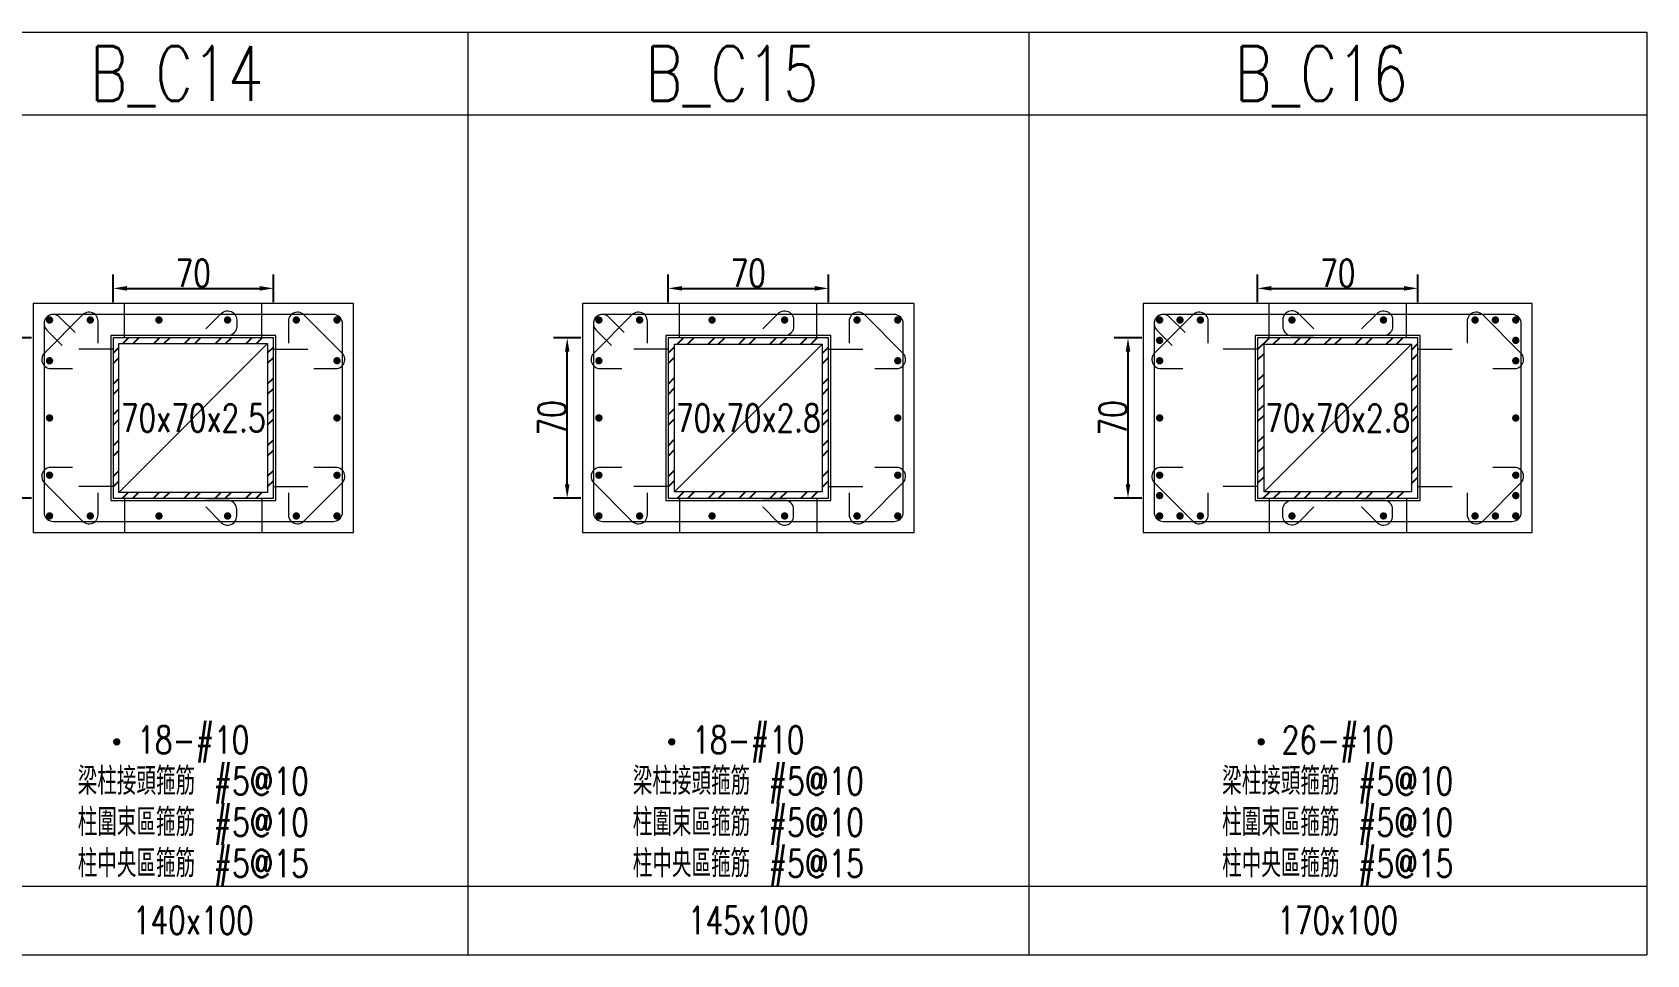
# Model space of a CAD drawing. Header units: millimetres. Extents: x 1284 to 6172, y 54950 to 59013.
# Drawn here: x 5337 to 6042, y 54950 to 55353 of the extents above; entities that cross this region are included whole.
import ezdxf
from ezdxf.enums import TextEntityAlignment as Align

# ---------------------------------------------------------------- set-up
doc = ezdxf.new("R2010")
doc.units = ezdxf.units.MM
for name, color, linetype in [('主筋斷面', 1, 'Continuous'), ('文字-主筋根數', 7, 'Continuous'), ('文字-剪力筋 中央區', 7, 'Continuous'), ('文字-剪力筋-BC', 7, 'Continuous'), ('文字-剪力筋-圍束區', 7, 'Continuous'), ('文字-斷面尺寸', 7, 'Continuous'), ('文字-柱線名稱', 7, 'Continuous'), ('文字-輔助字', 7, 'Continuous'), ('柱斷面線', 4, 'Continuous'), ('標註字', 4, 'Continuous'), ('箍筋線', 1, 'Continuous'), ('網格線', 7, 'Continuous'), ('鋼柱', 11, 'Continuous')]:
    doc.layers.add(name, color=color, linetype=linetype)
doc.styles.add('note', font='txt.shx', dxfattribs={"width": 0.75, "height": 12})
doc.styles.add('TXT', font='TXT.shx', dxfattribs={"width": 0.8, "bigfont": 'ae.shx'})
doc.dimstyles.new('RCAD_DIM', dxfattribs={"dimtxt": 12, "dimasz": 6, "dimexe": 6, "dimexo": 0.625, "dimtad": 1, "dimdec": 0, "dimdsep": 46, "dimtxsty": 'note', "dimcen": 2.5, "dimclrd": 256, "dimclre": 256, "dimclrt": 256, "dimadec": 0, "dimazin": 0, "dimtfac": 1, "dimtmove": 0, "dimatfit": 3, "dimfxl": 0, "dimtolj": 1, "dimarcsym": 0})
pattern_1 = [(45, (2267.082, 54949.834), (-6.735192, 6.735192), []), (45, (2271.572, 54949.834), (-6.735192, 6.735192), [])]

# ---------------------------------------------------------------- blocks, each defined once
blk = doc.blocks.new('*D361')
at = {"layer": 'Defpoints', "color": 0}
for p in [(5442.08, 55240.96), (5372.08, 55234.33), (5442.08, 55234.33)]:
    blk.add_point(p, dxfattribs=at)
at = {"layer": '標註字', "lineweight": -2}
for p, q in [((5372.08, 55234.96), (5372.08, 55246.96)), ((5442.08, 55234.96), (5442.08, 55246.96)), ((5378.08, 55240.96), (5436.08, 55240.96))]:
    blk.add_line(p, q, dxfattribs=at)
at = {"layer": '標註字'}
for points in [[(5378.08, 55241.96), (5378.08, 55239.96), (5372.08, 55240.96)], [(5436.08, 55241.96), (5436.08, 55239.96), (5442.08, 55240.96)]]:
    blk.add_solid(points, dxfattribs=at)
at = {"layer": '標註字', "insert": (5407.08, 55247.58), "char_height": 12, "attachment_point": 5, "style": 'note'}
blk.add_mtext('\\A1;70', dxfattribs=at)
blk = doc.blocks.new('*D362')
at = {"layer": 'Defpoints', "color": 0}
for p in [(5330.46, 55219.33), (5337.08, 55219.33), (5337.08, 55149.33)]:
    blk.add_point(p, dxfattribs=at)
at = {"layer": '標註字', "lineweight": -2}
for p, q in [((5336.46, 55219.33), (5324.46, 55219.33)), ((5330.46, 55155.33), (5330.46, 55213.33)), ((5336.46, 55149.33), (5324.46, 55149.33))]:
    blk.add_line(p, q, dxfattribs=at)
at = {"layer": '標註字'}
for points in [[(5329.46, 55213.33), (5331.46, 55213.33), (5330.46, 55219.33)], [(5329.46, 55155.33), (5331.46, 55155.33), (5330.46, 55149.33)]]:
    blk.add_solid(points, dxfattribs=at)
at = {"layer": '標註字', "insert": (5323.83, 55184.33), "char_height": 12, "attachment_point": 5, "rotation": 90, "style": 'note'}
blk.add_mtext('\\A1;70', dxfattribs=at)
blk = doc.blocks.new('Circle_Filled')
at = {"const_width": 0.5}
blk.add_lwpolyline([(-0.25, 0, 1), (0.25, 0, 1)], format="xyb", close=True, dxfattribs=at)
blk = doc.blocks.new('*D363')
at = {"layer": 'Defpoints', "color": 0}
for p in [(5684.58, 55240.96), (5614.58, 55234.33), (5684.58, 55234.33)]:
    blk.add_point(p, dxfattribs=at)
at = {"layer": '標註字', "lineweight": -2}
for p, q in [((5614.58, 55234.96), (5614.58, 55246.96)), ((5684.58, 55234.96), (5684.58, 55246.96)), ((5620.58, 55240.96), (5678.58, 55240.96))]:
    blk.add_line(p, q, dxfattribs=at)
at = {"layer": '標註字'}
for points in [[(5620.58, 55241.96), (5620.58, 55239.96), (5614.58, 55240.96)], [(5678.58, 55241.96), (5678.58, 55239.96), (5684.58, 55240.96)]]:
    blk.add_solid(points, dxfattribs=at)
at = {"layer": '標註字', "insert": (5649.58, 55247.58), "char_height": 12, "attachment_point": 5, "style": 'note'}
blk.add_mtext('\\A1;70', dxfattribs=at)
blk = doc.blocks.new('*D364')
at = {"layer": 'Defpoints', "color": 0}
for p in [(5570.46, 55219.33), (5577.08, 55219.33), (5577.08, 55149.33)]:
    blk.add_point(p, dxfattribs=at)
at = {"layer": '標註字', "lineweight": -2}
for p, q in [((5576.46, 55219.33), (5564.46, 55219.33)), ((5570.46, 55155.33), (5570.46, 55213.33)), ((5576.46, 55149.33), (5564.46, 55149.33))]:
    blk.add_line(p, q, dxfattribs=at)
at = {"layer": '標註字'}
for points in [[(5569.46, 55213.33), (5571.46, 55213.33), (5570.46, 55219.33)], [(5569.46, 55155.33), (5571.46, 55155.33), (5570.46, 55149.33)]]:
    blk.add_solid(points, dxfattribs=at)
at = {"layer": '標註字', "insert": (5563.83, 55184.33), "char_height": 12, "attachment_point": 5, "rotation": 90, "style": 'note'}
blk.add_mtext('\\A1;70', dxfattribs=at)
blk = doc.blocks.new('*D365')
at = {"layer": 'Defpoints', "color": 0}
for p in [(5942.08, 55240.96), (5872.08, 55234.33), (5942.08, 55234.33)]:
    blk.add_point(p, dxfattribs=at)
at = {"layer": '標註字', "lineweight": -2}
for p, q in [((5872.08, 55234.96), (5872.08, 55246.96)), ((5942.08, 55234.96), (5942.08, 55246.96)), ((5878.08, 55240.96), (5936.08, 55240.96))]:
    blk.add_line(p, q, dxfattribs=at)
at = {"layer": '標註字'}
for points in [[(5878.08, 55241.96), (5878.08, 55239.96), (5872.08, 55240.96)], [(5936.08, 55241.96), (5936.08, 55239.96), (5942.08, 55240.96)]]:
    blk.add_solid(points, dxfattribs=at)
at = {"layer": '標註字', "insert": (5907.08, 55247.58), "char_height": 12, "attachment_point": 5, "style": 'note'}
blk.add_mtext('\\A1;70', dxfattribs=at)
blk = doc.blocks.new('*D366')
at = {"layer": 'Defpoints', "color": 0}
for p in [(5815.46, 55219.33), (5822.08, 55219.33), (5822.08, 55149.33)]:
    blk.add_point(p, dxfattribs=at)
at = {"layer": '標註字', "lineweight": -2}
for p, q in [((5821.46, 55219.33), (5809.46, 55219.33)), ((5815.46, 55155.33), (5815.46, 55213.33)), ((5821.46, 55149.33), (5809.46, 55149.33))]:
    blk.add_line(p, q, dxfattribs=at)
at = {"layer": '標註字'}
for points in [[(5814.46, 55213.33), (5816.46, 55213.33), (5815.46, 55219.33)], [(5814.46, 55155.33), (5816.46, 55155.33), (5815.46, 55149.33)]]:
    blk.add_solid(points, dxfattribs=at)
at = {"layer": '標註字', "insert": (5808.83, 55184.33), "char_height": 12, "attachment_point": 5, "rotation": 90, "style": 'note'}
blk.add_mtext('\\A1;70', dxfattribs=at)

msp = doc.modelspace()

# ---------------------------------------------------------------- hatches: boundary and pattern name
at = {"layer": 'Defpoints'}
h = msp.add_hatch(dxfattribs=at)
h.set_pattern_fill('ANSI32', color=256, style=0)
h.set_pattern_definition(pattern_1)
h.paths.add_polyline_path([(5372.08, 55149.33), (5442.08, 55149.33), (5442.08, 55219.33), (5372.08, 55219.33)], flags=17)
h.paths.add_polyline_path([(5374.58, 55151.83), (5374.58, 55216.83), (5439.58, 55216.83), (5439.58, 55151.83)])
h = msp.add_hatch(dxfattribs=at)
h.set_pattern_fill('ANSI32', color=256, style=0)
h.set_pattern_definition(pattern_1)
h.paths.add_polyline_path([(5614.58, 55149.33), (5684.58, 55149.33), (5684.58, 55219.33), (5614.58, 55219.33)], flags=17)
h.paths.add_polyline_path([(5617.38, 55152.13), (5617.38, 55216.53), (5681.78, 55216.53), (5681.78, 55152.13)])
h = msp.add_hatch(dxfattribs=at)
h.set_pattern_fill('ANSI32', color=256, style=0)
h.set_pattern_definition(pattern_1)
h.paths.add_polyline_path([(5872.08, 55149.33), (5942.08, 55149.33), (5942.08, 55219.33), (5872.08, 55219.33)], flags=17)
h.paths.add_polyline_path([(5874.88, 55152.13), (5874.88, 55216.53), (5939.28, 55216.53), (5939.28, 55152.13)])

# ---------------------------------------------------------------- linework, layer by layer
at = {"layer": 'Defpoints', "lineweight": 5}
for points in [[(5377.08, 55219.33), (5377.08, 55234.33)], [(5437.08, 55219.33), (5437.08, 55234.33)], [(5619.58, 55219.33), (5619.58, 55234.33)], [(5679.58, 55219.33), (5679.58, 55234.33)], [(5877.08, 55219.33), (5877.08, 55234.33)], [(5937.08, 55219.33), (5937.08, 55234.33)], [(5372.08, 55214.33), (5357.08, 55214.33)], [(5372.08, 55148.33), (5443.08, 55148.33), (5443.08, 55220.33), (5371.08, 55220.33), (5371.08, 55148.33), (5372.08, 55148.33)], [(5374.58, 55151.83), (5439.58, 55216.83)], [(5442.08, 55214.33), (5457.08, 55214.33)], [(5614.58, 55214.33), (5599.58, 55214.33)], [(5614.58, 55148.33), (5685.58, 55148.33), (5685.58, 55220.33), (5613.58, 55220.33), (5613.58, 55148.33), (5614.58, 55148.33)], [(5617.38, 55152.13), (5681.78, 55216.53)], [(5684.58, 55214.33), (5699.58, 55214.33)], [(5872.08, 55214.33), (5857.08, 55214.33)], [(5872.08, 55148.33), (5943.08, 55148.33), (5943.08, 55220.33), (5871.08, 55220.33), (5871.08, 55148.33), (5872.08, 55148.33)], [(5874.88, 55152.13), (5939.28, 55216.53)], [(5942.08, 55214.33), (5957.08, 55214.33)], [(5372.08, 55154.33), (5357.08, 55154.33)], [(5442.08, 55154.33), (5457.08, 55154.33)], [(5614.58, 55154.33), (5599.58, 55154.33)], [(5684.58, 55154.33), (5699.58, 55154.33)], [(5872.08, 55154.33), (5857.08, 55154.33)], [(5942.08, 55154.33), (5957.08, 55154.33)], [(5377.08, 55149.33), (5377.08, 55134.33)], [(5437.08, 55149.33), (5437.08, 55134.33)], [(5619.58, 55149.33), (5619.58, 55134.33)], [(5679.58, 55149.33), (5679.58, 55134.33)], [(5877.08, 55149.33), (5877.08, 55134.33)], [(5937.08, 55149.33), (5937.08, 55134.33)]]:
    msp.add_lwpolyline(points, dxfattribs=at)
at = {"layer": '柱斷面線', "lineweight": 5}
for points in [[(5337.08, 55134.33), (5477.08, 55134.33), (5477.08, 55234.33), (5337.08, 55234.33), (5337.08, 55134.33)], [(5577.08, 55134.33), (5722.08, 55134.33), (5722.08, 55234.33), (5577.08, 55234.33), (5577.08, 55134.33)], [(5822.08, 55134.33), (5992.08, 55134.33), (5992.08, 55234.33), (5822.08, 55234.33), (5822.08, 55134.33)]]:
    msp.add_lwpolyline(points, dxfattribs=at)
at = {"layer": '箍筋線', "lineweight": 5}
for points in [[(5365.51, 55217.05), (5365.51, 55226.59), (5365.45, 55227.25), (5365.29, 55227.9), (5365.01, 55228.51), (5364.64, 55229.06), (5364.18, 55229.55), (5363.65, 55229.95), (5363.06, 55230.26), (5362.42, 55230.46), (5361.76, 55230.55), (5361.09, 55230.54), (5360.43, 55230.41), (5359.81, 55230.17), (5359.23, 55229.83), (5358.72, 55229.4), (5342.02, 55212.69), (5341.59, 55212.18), (5341.25, 55211.61), (5341.01, 55210.98), (5340.88, 55210.33), (5340.86, 55209.66), (5340.95, 55209), (5341.16, 55208.36), (5341.46, 55207.77), (5341.87, 55207.23), (5342.35, 55206.77), (5342.91, 55206.4), (5343.52, 55206.13), (5344.16, 55205.96), (5344.83, 55205.91), (5354.37, 55205.91)], [(5355.41, 55221.63), (5348.66, 55228.37), (5348.15, 55228.81), (5347.58, 55229.15), (5346.95, 55229.38), (5346.3, 55229.51), (5345.63, 55229.53), (5344.97, 55229.44), (5344.33, 55229.24), (5343.74, 55228.93), (5343.2, 55228.53), (5342.74, 55228.04), (5342.37, 55227.49), (5342.1, 55226.88), (5341.93, 55226.23), (5341.88, 55225.56), (5341.88, 55143.1), (5341.94, 55142.41), (5342.12, 55141.74), (5342.41, 55141.12), (5342.81, 55140.55), (5343.3, 55140.06), (5343.86, 55139.66), (5344.49, 55139.37), (5345.16, 55139.19), (5345.85, 55139.13), (5468.31, 55139.13), (5469, 55139.19), (5469.67, 55139.37), (5470.3, 55139.66), (5470.87, 55140.06), (5471.36, 55140.55), (5471.75, 55141.12), (5472.05, 55141.74), (5472.23, 55142.41), (5472.29, 55143.1), (5472.29, 55225.56), (5472.23, 55226.25), (5472.05, 55226.92), (5471.75, 55227.55), (5471.36, 55228.12), (5470.87, 55228.61), (5470.3, 55229.01), (5469.67, 55229.3), (5469, 55229.48), (5468.31, 55229.54), (5345.85, 55229.54), (5345.19, 55229.48), (5344.54, 55229.32), (5343.93, 55229.04), (5343.37, 55228.67), (5342.89, 55228.21), (5342.49, 55227.68), (5342.18, 55227.09), (5341.98, 55226.45), (5341.88, 55225.79), (5341.9, 55225.12), (5342.03, 55224.46), (5342.27, 55223.84), (5342.61, 55223.26), (5343.04, 55222.75), (5349.79, 55216.01)], [(5412.53, 55223.22), (5419.27, 55229.96), (5419.78, 55230.4), (5420.36, 55230.74), (5420.98, 55230.97), (5421.64, 55231.1), (5422.3, 55231.12), (5422.97, 55231.03), (5423.6, 55230.83), (5424.2, 55230.52), (5424.73, 55230.12), (5425.19, 55229.63), (5425.56, 55229.08), (5425.83, 55228.47), (5426, 55227.82), (5426.06, 55227.15), (5426.06, 55224.31), (5426, 55223.62), (5425.82, 55222.95), (5425.52, 55222.32), (5425.13, 55221.75), (5424.64, 55221.26), (5424.07, 55220.87), (5423.44, 55220.57), (5422.77, 55220.39), (5422.08, 55220.33), (5412.54, 55220.33)], [(5459.79, 55205.91), (5469.33, 55205.91), (5470, 55205.96), (5470.65, 55206.13), (5471.26, 55206.4), (5471.81, 55206.77), (5472.3, 55207.23), (5472.7, 55207.77), (5473.01, 55208.36), (5473.21, 55209), (5473.3, 55209.66), (5473.28, 55210.33), (5473.15, 55210.98), (5472.92, 55211.61), (5472.58, 55212.18), (5472.14, 55212.69), (5455.44, 55229.4), (5454.93, 55229.83), (5454.35, 55230.17), (5453.73, 55230.41), (5453.08, 55230.54), (5452.41, 55230.55), (5451.75, 55230.46), (5451.11, 55230.26), (5450.52, 55229.95), (5449.98, 55229.55), (5449.52, 55229.06), (5449.15, 55228.51), (5448.88, 55227.9), (5448.71, 55227.25), (5448.66, 55226.59), (5448.66, 55217.05)], [(5605.51, 55217.05), (5605.51, 55226.59), (5605.45, 55227.25), (5605.29, 55227.9), (5605.01, 55228.51), (5604.64, 55229.06), (5604.18, 55229.55), (5603.65, 55229.95), (5603.06, 55230.26), (5602.42, 55230.46), (5601.76, 55230.55), (5601.09, 55230.54), (5600.43, 55230.41), (5599.81, 55230.17), (5599.23, 55229.83), (5598.72, 55229.4), (5582.02, 55212.69), (5581.59, 55212.18), (5581.25, 55211.61), (5581.01, 55210.98), (5580.88, 55210.33), (5580.86, 55209.66), (5580.95, 55209), (5581.16, 55208.36), (5581.46, 55207.77), (5581.87, 55207.23), (5582.35, 55206.77), (5582.91, 55206.4), (5583.52, 55206.13), (5584.16, 55205.96), (5584.83, 55205.91), (5594.37, 55205.91)], [(5595.41, 55221.63), (5588.66, 55228.37), (5588.15, 55228.81), (5587.58, 55229.15), (5586.95, 55229.38), (5586.3, 55229.51), (5585.63, 55229.53), (5584.97, 55229.44), (5584.33, 55229.24), (5583.74, 55228.93), (5583.2, 55228.53), (5582.74, 55228.04), (5582.37, 55227.49), (5582.1, 55226.88), (5581.93, 55226.23), (5581.88, 55225.56), (5581.88, 55143.1), (5581.94, 55142.41), (5582.12, 55141.74), (5582.41, 55141.12), (5582.81, 55140.55), (5583.3, 55140.06), (5583.86, 55139.66), (5584.49, 55139.37), (5585.16, 55139.19), (5585.85, 55139.13), (5713.31, 55139.13), (5714, 55139.19), (5714.67, 55139.37), (5715.3, 55139.66), (5715.87, 55140.06), (5716.36, 55140.55), (5716.75, 55141.12), (5717.05, 55141.74), (5717.23, 55142.41), (5717.29, 55143.1), (5717.29, 55225.56), (5717.23, 55226.25), (5717.05, 55226.92), (5716.75, 55227.55), (5716.36, 55228.12), (5715.87, 55228.61), (5715.3, 55229.01), (5714.67, 55229.3), (5714, 55229.48), (5713.31, 55229.54), (5585.85, 55229.54), (5585.19, 55229.48), (5584.54, 55229.32), (5583.93, 55229.04), (5583.37, 55228.67), (5582.89, 55228.21), (5582.49, 55227.68), (5582.18, 55227.09), (5581.98, 55226.45), (5581.88, 55225.79), (5581.9, 55225.12), (5582.03, 55224.46), (5582.27, 55223.84), (5582.61, 55223.26), (5583.04, 55222.75), (5589.79, 55216.01)], [(5655.86, 55223.22), (5662.6, 55229.96), (5663.12, 55230.4), (5663.69, 55230.74), (5664.31, 55230.97), (5664.97, 55231.1), (5665.64, 55231.12), (5666.3, 55231.03), (5666.94, 55230.83), (5667.53, 55230.52), (5668.06, 55230.12), (5668.52, 55229.63), (5668.89, 55229.08), (5669.17, 55228.47), (5669.33, 55227.82), (5669.39, 55227.15), (5669.39, 55224.31), (5669.33, 55223.62), (5669.15, 55222.95), (5668.86, 55222.32), (5668.46, 55221.75), (5667.97, 55221.26), (5667.4, 55220.87), (5666.77, 55220.57), (5666.11, 55220.39), (5665.42, 55220.33), (5655.88, 55220.33)], [(5704.79, 55205.91), (5714.33, 55205.91), (5715, 55205.96), (5715.65, 55206.13), (5716.26, 55206.4), (5716.81, 55206.77), (5717.3, 55207.23), (5717.7, 55207.77), (5718.01, 55208.36), (5718.21, 55209), (5718.3, 55209.66), (5718.28, 55210.33), (5718.15, 55210.98), (5717.92, 55211.61), (5717.58, 55212.18), (5717.14, 55212.69), (5700.44, 55229.4), (5699.93, 55229.83), (5699.35, 55230.17), (5698.73, 55230.41), (5698.08, 55230.54), (5697.41, 55230.55), (5696.75, 55230.46), (5696.11, 55230.26), (5695.52, 55229.95), (5694.98, 55229.55), (5694.52, 55229.06), (5694.15, 55228.51), (5693.88, 55227.9), (5693.71, 55227.25), (5693.66, 55226.59), (5693.66, 55217.05)], [(5850.51, 55217.05), (5850.51, 55226.59), (5850.45, 55227.25), (5850.29, 55227.9), (5850.01, 55228.51), (5849.64, 55229.06), (5849.18, 55229.55), (5848.65, 55229.95), (5848.06, 55230.26), (5847.42, 55230.46), (5846.76, 55230.55), (5846.09, 55230.54), (5845.43, 55230.41), (5844.81, 55230.17), (5844.23, 55229.83), (5843.72, 55229.4), (5827.02, 55212.69), (5826.59, 55212.18), (5826.25, 55211.61), (5826.01, 55210.98), (5825.88, 55210.33), (5825.86, 55209.66), (5825.95, 55209), (5826.16, 55208.36), (5826.46, 55207.77), (5826.87, 55207.23), (5827.35, 55206.77), (5827.91, 55206.4), (5828.52, 55206.13), (5829.16, 55205.96), (5829.83, 55205.91), (5839.37, 55205.91)], [(5840.41, 55221.63), (5833.66, 55228.37), (5833.15, 55228.81), (5832.58, 55229.15), (5831.95, 55229.38), (5831.3, 55229.51), (5830.63, 55229.53), (5829.97, 55229.44), (5829.33, 55229.24), (5828.74, 55228.93), (5828.2, 55228.53), (5827.74, 55228.04), (5827.37, 55227.49), (5827.1, 55226.88), (5826.93, 55226.23), (5826.88, 55225.56), (5826.88, 55143.1), (5826.94, 55142.41), (5827.12, 55141.74), (5827.41, 55141.12), (5827.81, 55140.55), (5828.3, 55140.06), (5828.86, 55139.66), (5829.49, 55139.37), (5830.16, 55139.19), (5830.85, 55139.13), (5983.31, 55139.13), (5984, 55139.19), (5984.67, 55139.37), (5985.3, 55139.66), (5985.87, 55140.06), (5986.36, 55140.55), (5986.75, 55141.12), (5987.05, 55141.74), (5987.23, 55142.41), (5987.29, 55143.1), (5987.29, 55225.56), (5987.23, 55226.25), (5987.05, 55226.92), (5986.75, 55227.55), (5986.36, 55228.12), (5985.87, 55228.61), (5985.3, 55229.01), (5984.67, 55229.3), (5984, 55229.48), (5983.31, 55229.54), (5830.85, 55229.54), (5830.19, 55229.48), (5829.54, 55229.32), (5828.93, 55229.04), (5828.37, 55228.67), (5827.89, 55228.21), (5827.49, 55227.68), (5827.18, 55227.09), (5826.98, 55226.45), (5826.88, 55225.79), (5826.9, 55225.12), (5827.03, 55224.46), (5827.27, 55223.84), (5827.61, 55223.26), (5828.04, 55222.75), (5834.79, 55216.01)], [(5896.64, 55223.22), (5889.89, 55229.96), (5889.38, 55230.4), (5888.81, 55230.74), (5888.18, 55230.97), (5887.53, 55231.1), (5886.86, 55231.12), (5886.2, 55231.03), (5885.56, 55230.83), (5884.97, 55230.52), (5884.43, 55230.12), (5883.97, 55229.63), (5883.6, 55229.08), (5883.33, 55228.47), (5883.16, 55227.82), (5883.11, 55227.15), (5883.11, 55224.31), (5883.17, 55223.62), (5883.35, 55222.95), (5883.64, 55222.32), (5884.04, 55221.75), (5884.53, 55221.26), (5885.09, 55220.87), (5885.72, 55220.57), (5886.39, 55220.39), (5887.08, 55220.33), (5896.62, 55220.33)], [(5917.53, 55223.22), (5924.27, 55229.96), (5924.78, 55230.4), (5925.36, 55230.74), (5925.98, 55230.97), (5926.64, 55231.1), (5927.3, 55231.12), (5927.97, 55231.03), (5928.6, 55230.83), (5929.2, 55230.52), (5929.73, 55230.12), (5930.19, 55229.63), (5930.56, 55229.08), (5930.83, 55228.47), (5931, 55227.82), (5931.06, 55227.15), (5931.06, 55224.31), (5931, 55223.62), (5930.82, 55222.95), (5930.52, 55222.32), (5930.13, 55221.75), (5929.64, 55221.26), (5929.07, 55220.87), (5928.44, 55220.57), (5927.77, 55220.39), (5927.08, 55220.33), (5917.54, 55220.33)], [(5974.79, 55205.91), (5984.33, 55205.91), (5985, 55205.96), (5985.65, 55206.13), (5986.26, 55206.4), (5986.81, 55206.77), (5987.3, 55207.23), (5987.7, 55207.77), (5988.01, 55208.36), (5988.21, 55209), (5988.3, 55209.66), (5988.28, 55210.33), (5988.15, 55210.98), (5987.92, 55211.61), (5987.58, 55212.18), (5987.14, 55212.69), (5970.44, 55229.4), (5969.93, 55229.83), (5969.35, 55230.17), (5968.73, 55230.41), (5968.08, 55230.54), (5967.41, 55230.55), (5966.75, 55230.46), (5966.11, 55230.26), (5965.52, 55229.95), (5964.98, 55229.55), (5964.52, 55229.06), (5964.15, 55228.51), (5963.88, 55227.9), (5963.71, 55227.25), (5963.66, 55226.59), (5963.66, 55217.05)], [(5354.37, 55162.76), (5344.83, 55162.76), (5344.16, 55162.7), (5343.52, 55162.54), (5342.91, 55162.26), (5342.35, 55161.89), (5341.87, 55161.43), (5341.46, 55160.9), (5341.16, 55160.31), (5340.95, 55159.67), (5340.86, 55159.01), (5340.88, 55158.34), (5341.01, 55157.69), (5341.25, 55157.06), (5341.59, 55156.49), (5342.02, 55155.98), (5358.72, 55139.27), (5359.23, 55138.84), (5359.81, 55138.5), (5360.43, 55138.26), (5361.09, 55138.13), (5361.76, 55138.11), (5362.42, 55138.21), (5363.06, 55138.41), (5363.65, 55138.72), (5364.18, 55139.12), (5364.64, 55139.6), (5365.01, 55140.16), (5365.29, 55140.77), (5365.45, 55141.42), (5365.51, 55142.08), (5365.51, 55151.62)], [(5448.66, 55151.62), (5448.66, 55142.08), (5448.71, 55141.42), (5448.88, 55140.77), (5449.15, 55140.16), (5449.52, 55139.6), (5449.98, 55139.12), (5450.52, 55138.72), (5451.11, 55138.41), (5451.75, 55138.21), (5452.41, 55138.11), (5453.08, 55138.13), (5453.73, 55138.26), (5454.35, 55138.5), (5454.93, 55138.84), (5455.44, 55139.27), (5472.14, 55155.98), (5472.58, 55156.49), (5472.92, 55157.06), (5473.15, 55157.69), (5473.28, 55158.34), (5473.3, 55159.01), (5473.21, 55159.67), (5473.01, 55160.31), (5472.7, 55160.9), (5472.3, 55161.43), (5471.81, 55161.89), (5471.26, 55162.26), (5470.65, 55162.54), (5470, 55162.7), (5469.33, 55162.76), (5459.79, 55162.76)], [(5594.37, 55162.76), (5584.83, 55162.76), (5584.16, 55162.7), (5583.52, 55162.54), (5582.91, 55162.26), (5582.35, 55161.89), (5581.87, 55161.43), (5581.46, 55160.9), (5581.16, 55160.31), (5580.95, 55159.67), (5580.86, 55159.01), (5580.88, 55158.34), (5581.01, 55157.69), (5581.25, 55157.06), (5581.59, 55156.49), (5582.02, 55155.98), (5598.72, 55139.27), (5599.23, 55138.84), (5599.81, 55138.5), (5600.43, 55138.26), (5601.09, 55138.13), (5601.76, 55138.11), (5602.42, 55138.21), (5603.06, 55138.41), (5603.65, 55138.72), (5604.18, 55139.12), (5604.64, 55139.6), (5605.01, 55140.16), (5605.29, 55140.77), (5605.45, 55141.42), (5605.51, 55142.08), (5605.51, 55151.62)], [(5693.66, 55151.62), (5693.66, 55142.08), (5693.71, 55141.42), (5693.88, 55140.77), (5694.15, 55140.16), (5694.52, 55139.6), (5694.98, 55139.12), (5695.52, 55138.72), (5696.11, 55138.41), (5696.75, 55138.21), (5697.41, 55138.11), (5698.08, 55138.13), (5698.73, 55138.26), (5699.35, 55138.5), (5699.93, 55138.84), (5700.44, 55139.27), (5717.14, 55155.98), (5717.58, 55156.49), (5717.92, 55157.06), (5718.15, 55157.69), (5718.28, 55158.34), (5718.3, 55159.01), (5718.21, 55159.67), (5718.01, 55160.31), (5717.7, 55160.9), (5717.3, 55161.43), (5716.81, 55161.89), (5716.26, 55162.26), (5715.65, 55162.54), (5715, 55162.7), (5714.33, 55162.76), (5704.79, 55162.76)], [(5839.37, 55162.76), (5829.83, 55162.76), (5829.16, 55162.7), (5828.52, 55162.54), (5827.91, 55162.26), (5827.35, 55161.89), (5826.87, 55161.43), (5826.46, 55160.9), (5826.16, 55160.31), (5825.95, 55159.67), (5825.86, 55159.01), (5825.88, 55158.34), (5826.01, 55157.69), (5826.25, 55157.06), (5826.59, 55156.49), (5827.02, 55155.98), (5843.72, 55139.27), (5844.23, 55138.84), (5844.81, 55138.5), (5845.43, 55138.26), (5846.09, 55138.13), (5846.76, 55138.11), (5847.42, 55138.21), (5848.06, 55138.41), (5848.65, 55138.72), (5849.18, 55139.12), (5849.64, 55139.6), (5850.01, 55140.16), (5850.29, 55140.77), (5850.45, 55141.42), (5850.51, 55142.08), (5850.51, 55151.62)], [(5963.66, 55151.62), (5963.66, 55142.08), (5963.71, 55141.42), (5963.88, 55140.77), (5964.15, 55140.16), (5964.52, 55139.6), (5964.98, 55139.12), (5965.52, 55138.72), (5966.11, 55138.41), (5966.75, 55138.21), (5967.41, 55138.11), (5968.08, 55138.13), (5968.73, 55138.26), (5969.35, 55138.5), (5969.93, 55138.84), (5970.44, 55139.27), (5987.14, 55155.98), (5987.58, 55156.49), (5987.92, 55157.06), (5988.15, 55157.69), (5988.28, 55158.34), (5988.3, 55159.01), (5988.21, 55159.67), (5988.01, 55160.31), (5987.7, 55160.9), (5987.3, 55161.43), (5986.81, 55161.89), (5986.26, 55162.26), (5985.65, 55162.54), (5985, 55162.7), (5984.33, 55162.76), (5974.79, 55162.76)], [(5412.53, 55145.45), (5419.27, 55138.7), (5419.78, 55138.27), (5420.36, 55137.93), (5420.98, 55137.69), (5421.64, 55137.56), (5422.3, 55137.55), (5422.97, 55137.64), (5423.6, 55137.84), (5424.2, 55138.15), (5424.73, 55138.55), (5425.19, 55139.04), (5425.56, 55139.59), (5425.83, 55140.2), (5426, 55140.85), (5426.06, 55141.51), (5426.06, 55144.36), (5426, 55145.05), (5425.82, 55145.72), (5425.52, 55146.35), (5425.13, 55146.91), (5424.64, 55147.4), (5424.07, 55147.8), (5423.44, 55148.09), (5422.77, 55148.27), (5422.08, 55148.33), (5412.54, 55148.33)], [(5655.86, 55145.45), (5662.6, 55138.7), (5663.12, 55138.27), (5663.69, 55137.93), (5664.31, 55137.69), (5664.97, 55137.56), (5665.64, 55137.55), (5666.3, 55137.64), (5666.94, 55137.84), (5667.53, 55138.15), (5668.06, 55138.55), (5668.52, 55139.04), (5668.89, 55139.59), (5669.17, 55140.2), (5669.33, 55140.85), (5669.39, 55141.51), (5669.39, 55144.36), (5669.33, 55145.05), (5669.15, 55145.72), (5668.86, 55146.35), (5668.46, 55146.91), (5667.97, 55147.4), (5667.4, 55147.8), (5666.77, 55148.09), (5666.11, 55148.27), (5665.42, 55148.33), (5655.88, 55148.33)], [(5896.64, 55145.45), (5889.89, 55138.7), (5889.38, 55138.27), (5888.81, 55137.93), (5888.18, 55137.69), (5887.53, 55137.56), (5886.86, 55137.55), (5886.2, 55137.64), (5885.56, 55137.84), (5884.97, 55138.15), (5884.43, 55138.55), (5883.97, 55139.04), (5883.6, 55139.59), (5883.33, 55140.2), (5883.16, 55140.85), (5883.11, 55141.51), (5883.11, 55144.36), (5883.17, 55145.05), (5883.35, 55145.72), (5883.64, 55146.35), (5884.04, 55146.91), (5884.53, 55147.4), (5885.09, 55147.8), (5885.72, 55148.09), (5886.39, 55148.27), (5887.08, 55148.33), (5896.62, 55148.33)], [(5917.53, 55145.45), (5924.27, 55138.7), (5924.78, 55138.27), (5925.36, 55137.93), (5925.98, 55137.69), (5926.64, 55137.56), (5927.3, 55137.55), (5927.97, 55137.64), (5928.6, 55137.84), (5929.2, 55138.15), (5929.73, 55138.55), (5930.19, 55139.04), (5930.56, 55139.59), (5930.83, 55140.2), (5931, 55140.85), (5931.06, 55141.51), (5931.06, 55144.36), (5931, 55145.05), (5930.82, 55145.72), (5930.52, 55146.35), (5930.13, 55146.91), (5929.64, 55147.4), (5929.07, 55147.8), (5928.44, 55148.09), (5927.77, 55148.27), (5927.08, 55148.33), (5917.54, 55148.33)]]:
    msp.add_lwpolyline(points, dxfattribs=at)
at = {"layer": '網格線', "lineweight": 5}
for points in [[(5287.08, 55352.83), (5527.08, 55352.83)], [(5527.08, 55352.83), (5772.08, 55352.83)], [(5527.08, 55352.83), (5527.08, 55316.83)], [(5772.08, 55352.83), (6042.08, 55352.83)], [(5772.08, 55352.83), (5772.08, 55316.83)], [(6042.08, 55352.83), (6042.08, 55316.83)], [(5287.08, 55316.83), (5527.08, 55316.83)], [(5527.08, 55316.83), (5772.08, 55316.83)], [(5527.08, 55316.83), (5527.08, 54979.83)], [(5772.08, 55316.83), (6042.08, 55316.83)], [(5772.08, 55316.83), (5772.08, 54979.83)], [(6042.08, 55316.83), (6042.08, 54979.83)], [(5287.08, 54979.83), (5527.08, 54979.83)], [(5527.08, 54979.83), (5772.08, 54979.83)], [(5527.08, 54979.83), (5527.08, 54949.83)], [(5772.08, 54979.83), (6042.08, 54979.83)], [(5772.08, 54979.83), (5772.08, 54949.83)], [(6042.08, 54979.83), (6042.08, 54949.83)], [(5287.08, 54949.83), (5527.08, 54949.83)], [(5527.08, 54949.83), (5772.08, 54949.83)], [(5772.08, 54949.83), (6042.08, 54949.83)]]:
    msp.add_lwpolyline(points, dxfattribs=at)
at = {"layer": '鋼柱', "lineweight": 5}
for points in [[(5372.08, 55149.33), (5442.08, 55149.33), (5442.08, 55219.33), (5372.08, 55219.33), (5372.08, 55149.33)], [(5374.58, 55151.83), (5374.58, 55216.83), (5439.58, 55216.83), (5439.58, 55151.83), (5374.58, 55151.83)], [(5614.58, 55149.33), (5684.58, 55149.33), (5684.58, 55219.33), (5614.58, 55219.33), (5614.58, 55149.33)], [(5617.38, 55152.13), (5617.38, 55216.53), (5681.78, 55216.53), (5681.78, 55152.13), (5617.38, 55152.13)], [(5872.08, 55149.33), (5942.08, 55149.33), (5942.08, 55219.33), (5872.08, 55219.33), (5872.08, 55149.33)], [(5874.88, 55152.13), (5874.88, 55216.53), (5939.28, 55216.53), (5939.28, 55152.13), (5874.88, 55152.13)]]:
    msp.add_lwpolyline(points, dxfattribs=at)

# ---------------------------------------------------------------- block references
at = {"layer": '主筋斷面', "lineweight": 5, "xscale": 3.220000028610229, "yscale": 3.220000028610229}
for p in [(5344.28, 55227.13), (5362.08, 55227.13), (5392.08, 55227.13), (5422.08, 55227.13), (5452.08, 55227.13), (5469.88, 55227.13), (5584.28, 55227.13), (5602.08, 55227.13), (5633.75, 55227.13), (5665.42, 55227.13), (5697.08, 55227.13), (5714.88, 55227.13), (5829.28, 55227.13), (5838.18, 55227.13), (5847.08, 55227.13), (5887.08, 55227.13), (5927.08, 55227.13), (5967.08, 55227.13), (5975.98, 55227.13), (5984.88, 55227.13), (5829.28, 55218.23), (5984.88, 55218.23), (5344.28, 55209.33), (5469.88, 55209.33), (5584.28, 55209.33), (5714.88, 55209.33), (5829.28, 55209.33), (5984.88, 55209.33), (5344.28, 55184.33), (5469.88, 55184.33), (5584.28, 55184.33), (5714.88, 55184.33), (5829.28, 55184.33), (5984.88, 55184.33), (5344.28, 55159.33), (5469.88, 55159.33), (5584.28, 55159.33), (5714.88, 55159.33), (5829.28, 55159.33), (5984.88, 55159.33), (5829.28, 55150.43), (5984.88, 55150.43), (5344.28, 55141.53), (5362.08, 55141.53), (5392.08, 55141.53), (5422.08, 55141.53), (5452.08, 55141.53), (5469.88, 55141.53), (5584.28, 55141.53), (5602.08, 55141.53), (5633.75, 55141.53), (5665.42, 55141.53), (5697.08, 55141.53), (5714.88, 55141.53), (5829.28, 55141.53), (5838.18, 55141.53), (5847.08, 55141.53), (5887.08, 55141.53), (5927.08, 55141.53), (5967.08, 55141.53), (5975.98, 55141.53), (5984.88, 55141.53), (5373.64, 55042.83), (5616.14, 55042.83), (5873.64, 55042.83)]:
    msp.add_blockref('Circle_Filled', p, dxfattribs=at)

# ---------------------------------------------------------------- texts
at = {"layer": '文字-主筋根數', "style": 'TXT', "width": 0.75}
for s, p in [('18-#10', (5407.08, 55042.83)), ('18-#10', (5649.58, 55042.83)), ('26-#10', (5907.08, 55042.83))]:
    msp.add_text(s, height=12, dxfattribs=at).set_placement(p, align=Align.MIDDLE)
at = {"layer": '文字-剪力筋 中央區', "style": 'TXT', "width": 0.75}
for p in [(5407.08, 54988.83), (5649.58, 54988.83), (5907.08, 54988.83)]:
    msp.add_text('柱中央區箍筋 #5@15', height=12, dxfattribs=at).set_placement(p, align=Align.MIDDLE)
at = {"layer": '文字-剪力筋-BC', "style": 'TXT', "width": 0.75}
for p in [(5407.08, 55024.83), (5649.58, 55024.83), (5907.08, 55024.83)]:
    msp.add_text('梁柱接頭箍筋 #5@10', height=12, dxfattribs=at).set_placement(p, align=Align.MIDDLE)
at = {"layer": '文字-剪力筋-圍束區', "style": 'TXT', "width": 0.75}
for p in [(5407.08, 55006.83), (5649.58, 55006.83), (5907.08, 55006.83)]:
    msp.add_text('柱圍束區箍筋 #5@10', height=12, dxfattribs=at).set_placement(p, align=Align.MIDDLE)
at = {"layer": '文字-斷面尺寸', "style": 'TXT', "width": 0.75}
for s, p in [('140x100', (5407.08, 54964.83)), ('145x100', (5649.58, 54964.83)), ('170x100', (5907.08, 54964.83))]:
    msp.add_text(s, height=12, dxfattribs=at).set_placement(p, align=Align.MIDDLE)
at = {"layer": '文字-柱線名稱', "style": 'TXT', "width": 0.75}
for s, p in [('B_C14', (5362.08, 55334.83)), ('B_C15', (5604.58, 55334.83)), ('B_C16', (5862.08, 55334.83))]:
    msp.add_text(s, height=24, dxfattribs=at).set_placement(p, align=Align.MIDDLE_LEFT)
at = {"layer": '文字-輔助字', "style": 'TXT', "width": 0.75}
for s, p in [('70x70x2.5', (5407.08, 55184.33)), ('70x70x2.8', (5649.58, 55184.33)), ('70x70x2.8', (5907.08, 55184.33))]:
    msp.add_text(s, height=12, dxfattribs=at).set_placement(p, align=Align.MIDDLE)

# ---------------------------------------------------------------- dimensions: what is measured, and where the dimension line sits
at = {"layer": '標註字'}
for base, p1, p2, picture, middle in [((5442.08, 55240.96), (5372.08, 55234.33), (5442.08, 55234.33), '*D361', (5407.08, 55247.58)), ((5684.58, 55240.96), (5614.58, 55234.33), (5684.58, 55234.33), '*D363', (5649.58, 55247.58)), ((5942.08, 55240.96), (5872.08, 55234.33), (5942.08, 55234.33), '*D365', (5907.08, 55247.58))]:
    dim = msp.add_linear_dim(base=base, p1=p1, p2=p2, dimstyle='RCAD_DIM', dxfattribs=at)
    dim.commit()
    dim.dimension.update_dxf_attribs({"geometry": picture, "text_midpoint": middle})
for base, p1, p2, picture, middle in [((5330.46, 55219.33), (5337.08, 55149.33), (5337.08, 55219.33), '*D362', (5323.83, 55184.33)), ((5570.46, 55219.33), (5577.08, 55149.33), (5577.08, 55219.33), '*D364', (5563.83, 55184.33)), ((5815.46, 55219.33), (5822.08, 55149.33), (5822.08, 55219.33), '*D366', (5808.83, 55184.33))]:
    dim = msp.add_linear_dim(base=base, p1=p1, p2=p2, angle=90, dimstyle='RCAD_DIM', dxfattribs=at)
    dim.commit()
    dim.dimension.update_dxf_attribs({"geometry": picture, "text_midpoint": middle})

doc.saveas('drawing.dxf')
